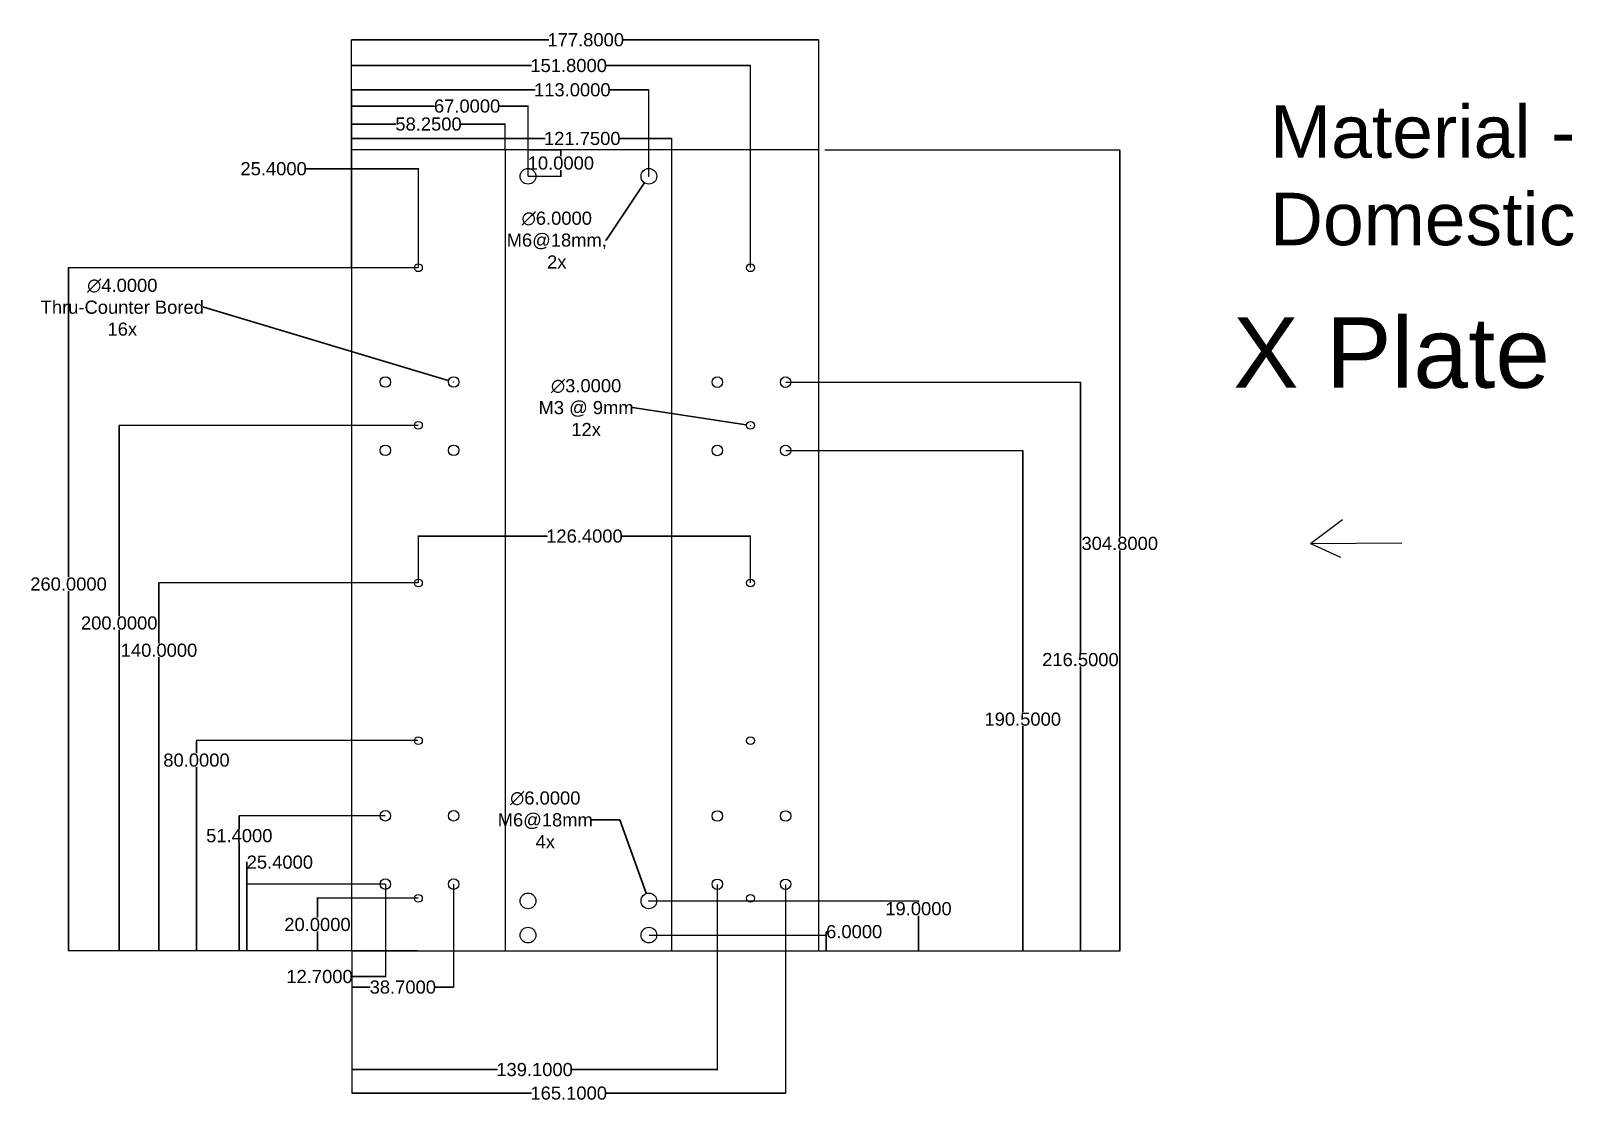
# Model space of a CAD drawing. Header units: inches. Extents: x -54 to 1859, y 85 to 1091.
# Drawn here: x 933 to 1526, y 85 to 493 of the extents above; entities that cross this region are included whole.
import ezdxf

# ---------------------------------------------------------------- set-up
doc = ezdxf.new("R2010")
doc.units = ezdxf.units.IN
doc.header["$MEASUREMENT"] = 0
doc.header["$PDMODE"] = 96
doc.styles.get("Standard").update_dxf_attribs({"font": 'arial.ttf'})
doc.dimstyles.get("Standard").update_dxf_attribs({"dimtxt": 5, "dimasz": 0.18, "dimexe": 0.18, "dimexo": 0.0625, "dimgap": 0.09, "dimtad": 0, "dimtih": 1, "dimtoh": 1, "dimdec": 4, "dimzin": 0, "dimdsep": 46, "dimtxsty": 'Standard', "dimcen": 0.09, "dimadec": 0, "dimazin": 0, "dimtfac": 1, "dimtdec": 4, "dimtofl": 0, "dimtmove": 0, "dimatfit": 3, "dimfxl": 1, "dimtolj": 1, "dimtzin": 0, "dimlwd": 30, "dimarcsym": 0})

# ---------------------------------------------------------------- blocks, each defined once
blk = doc.blocks.new('*U43')
blk.add_circle((55, 0), 1.5)
blk = doc.blocks.new('*U44')
at = {"color": 0, "linetype": 'ByBlock', "lineweight": -2, "transparency": 16777216, "rotation": 270}
for p in [(725, 400), (725, 340), (725, 280), (725, 220), (725, 160)]:
    blk.add_blockref('*U43', p, dxfattribs=at)
blk = doc.blocks.new('*U45')
blk.add_circle((55, 0), 1.5)
blk = doc.blocks.new('*U46')
at = {"color": 0, "linetype": 'ByBlock', "lineweight": -2, "transparency": 16777216, "rotation": 270}
for p in [(725, 400), (725, 340), (725, 280), (725, 220), (725, 160)]:
    blk.add_blockref('*U45', p, dxfattribs=at)
blk = doc.blocks.new('*D47')
at = {"color": 0, "lineweight": -2, "transparency": 16777216}
for p, q in [((1167.97, 148.62), (1235.56, 148.62)), ((1174.97, 142.62), (1235.56, 142.62))]:
    blk.add_line(p, q, dxfattribs=at)
at = {"color": 0, "lineweight": 30, "transparency": 16777216}
for p, q in [((1235.38, 148.62), (1235.38, 149.9)), ((1235.38, 149.9), (1235.56, 149.9)), ((1235.38, 142.8), (1235.38, 148.44))]:
    blk.add_line(p, q, dxfattribs=at)
at = {"color": 0, "transparency": 16777216}
for points in [[(1235.35, 148.44), (1235.41, 148.44), (1235.38, 148.62)], [(1235.35, 142.8), (1235.41, 142.8), (1235.38, 142.62)]]:
    blk.add_solid(points, dxfattribs=at)
at = {"layer": 'Defpoints', "color": 0, "transparency": 16777216}
for p in [(1167.91, 148.62), (1235.38, 148.62), (1174.91, 142.62)]:
    blk.add_point(p, dxfattribs=at)
at = {"color": 0, "transparency": 16777216, "insert": (1246.04, 149.9), "char_height": 5, "attachment_point": 5}
blk.add_mtext('\\A1;6.0000', dxfattribs=at)
blk = doc.blocks.new('*D48')
at = {"color": 0, "lineweight": -2, "transparency": 16777216}
for p, q in [((1079.91, 222.62), (995.55, 222.62)), ((1079.85, 142.62), (995.55, 142.62))]:
    blk.add_line(p, q, dxfattribs=at)
at = {"color": 0, "lineweight": 30, "transparency": 16777216}
for p, q in [((995.73, 222.44), (995.73, 217.83)), ((995.73, 142.8), (995.73, 212.55))]:
    blk.add_line(p, q, dxfattribs=at)
at = {"color": 0, "transparency": 16777216}
for points in [[(995.7, 222.44), (995.76, 222.44), (995.73, 222.62)], [(995.7, 142.8), (995.76, 142.8), (995.73, 142.62)]]:
    blk.add_solid(points, dxfattribs=at)
at = {"layer": 'Defpoints', "color": 0, "transparency": 16777216}
for p in [(1079.97, 222.62), (995.73, 142.62), (1079.91, 142.62)]:
    blk.add_point(p, dxfattribs=at)
at = {"color": 0, "transparency": 16777216, "insert": (995.73, 215.19), "char_height": 5, "attachment_point": 5}
blk.add_mtext('\\A1;80.0000', dxfattribs=at)
blk = doc.blocks.new('*D49')
at = {"color": 0, "lineweight": -2, "transparency": 16777216}
for p, q in [((1079.85, 282.62), (981.28, 282.62)), ((1079.79, 142.62), (981.28, 142.62))]:
    blk.add_line(p, q, dxfattribs=at)
at = {"color": 0, "lineweight": 30, "transparency": 16777216}
for p, q in [((981.46, 282.44), (981.46, 259.64)), ((981.46, 142.8), (981.46, 254.36))]:
    blk.add_line(p, q, dxfattribs=at)
at = {"color": 0, "transparency": 16777216}
for points in [[(981.43, 282.44), (981.49, 282.44), (981.46, 282.62)], [(981.43, 142.8), (981.49, 142.8), (981.46, 142.62)]]:
    blk.add_solid(points, dxfattribs=at)
at = {"layer": 'Defpoints', "color": 0, "transparency": 16777216}
for p in [(1079.91, 282.62), (981.46, 142.62), (1079.85, 142.62)]:
    blk.add_point(p, dxfattribs=at)
at = {"color": 0, "transparency": 16777216, "insert": (981.46, 257), "char_height": 5, "attachment_point": 5}
blk.add_mtext('\\A1;140.0000', dxfattribs=at)
blk = doc.blocks.new('*D50')
at = {"color": 0, "lineweight": -2, "transparency": 16777216}
for p, q in [((1167.97, 161.62), (1270.7, 161.62)), ((1234.91, 142.62), (1270.7, 142.62))]:
    blk.add_line(p, q, dxfattribs=at)
at = {"color": 0, "lineweight": 30, "transparency": 16777216}
for p, q in [((1270.52, 161.44), (1270.52, 161.28)), ((1270.52, 142.8), (1270.52, 156))]:
    blk.add_line(p, q, dxfattribs=at)
at = {"color": 0, "transparency": 16777216}
for points in [[(1270.49, 161.44), (1270.55, 161.44), (1270.52, 161.62)], [(1270.49, 142.8), (1270.55, 142.8), (1270.52, 142.62)]]:
    blk.add_solid(points, dxfattribs=at)
at = {"layer": 'Defpoints', "color": 0, "transparency": 16777216}
for p in [(1167.91, 161.62), (1234.85, 142.62), (1270.52, 142.62)]:
    blk.add_point(p, dxfattribs=at)
at = {"color": 0, "transparency": 16777216, "insert": (1270.52, 158.64), "char_height": 5, "attachment_point": 5}
blk.add_mtext('\\A1;19.0000', dxfattribs=at)
blk = doc.blocks.new('*D51')
at = {"color": 0, "lineweight": -2, "transparency": 16777216}
for p, q in [((1054.91, 412.74), (1054.91, 464.31)), ((1121.91, 437.48), (1121.91, 464.31))]:
    blk.add_line(p, q, dxfattribs=at)
at = {"color": 0, "lineweight": 30, "transparency": 16777216}
for p, q in [((1055.09, 464.13), (1086.31, 464.13)), ((1121.73, 464.13), (1111.14, 464.13))]:
    blk.add_line(p, q, dxfattribs=at)
at = {"color": 0, "transparency": 16777216}
for points in [[(1055.09, 464.16), (1055.09, 464.1), (1054.91, 464.13)], [(1121.73, 464.16), (1121.73, 464.1), (1121.91, 464.13)]]:
    blk.add_solid(points, dxfattribs=at)
at = {"layer": 'Defpoints', "color": 0, "transparency": 16777216}
for p in [(1054.91, 464.13), (1121.91, 437.42), (1054.91, 412.68)]:
    blk.add_point(p, dxfattribs=at)
at = {"color": 0, "transparency": 16777216, "insert": (1098.72, 464.13), "char_height": 5, "attachment_point": 5}
blk.add_mtext('\\A1;67.0000', dxfattribs=at)
blk = doc.blocks.new('*D52')
at = {"color": 0, "lineweight": -2, "transparency": 16777216}
for p, q in [((1054.91, 412.8), (1054.91, 470.48)), ((1167.91, 437.48), (1167.91, 470.48))]:
    blk.add_line(p, q, dxfattribs=at)
at = {"color": 0, "lineweight": 30, "transparency": 16777216}
for p, q in [((1055.09, 470.3), (1124.66, 470.3)), ((1167.73, 470.3), (1152.88, 470.3))]:
    blk.add_line(p, q, dxfattribs=at)
at = {"color": 0, "transparency": 16777216}
for points in [[(1055.09, 470.33), (1055.09, 470.27), (1054.91, 470.3)], [(1167.73, 470.33), (1167.73, 470.27), (1167.91, 470.3)]]:
    blk.add_solid(points, dxfattribs=at)
at = {"layer": 'Defpoints', "color": 0, "transparency": 16777216}
for p in [(1054.91, 470.3), (1167.91, 437.42), (1054.91, 412.74)]:
    blk.add_point(p, dxfattribs=at)
at = {"color": 0, "transparency": 16777216, "insert": (1138.77, 470.3), "char_height": 5, "attachment_point": 5}
blk.add_mtext('\\A1;113.0000', dxfattribs=at)
blk = doc.blocks.new('*D59')
at = {"color": 0, "lineweight": 30, "transparency": 16777216}
blk.add_line((1161.72, 349.38), (1204.92, 342.87), dxfattribs=at)
at = {"color": 0, "lineweight": -2, "transparency": 16777216}
for p, q in [((1206.5, 342.62), (1206.68, 342.62)), ((1206.59, 342.53), (1206.59, 342.71))]:
    blk.add_line(p, q, dxfattribs=at)
at = {"color": 0, "transparency": 16777216}
blk.add_solid([(1204.93, 342.9), (1204.92, 342.84), (1205.1, 342.84)], dxfattribs=at)
at = {"layer": 'Defpoints', "color": 0, "transparency": 16777216}
for p in [(1205.1, 342.84), (1208.07, 342.39)]:
    blk.add_point(p, dxfattribs=at)
at = {"color": 0, "transparency": 16777216, "insert": (1144.01, 349.38), "char_height": 5, "attachment_point": 5}
blk.add_mtext('\\A1;∅3.0000\\PM3 @ 9mm\\P12x', dxfattribs=at)
blk = doc.blocks.new('*D63')
at = {"color": 0, "lineweight": 30, "transparency": 16777216}
for p, q in [((1151.62, 413.13), (1166.14, 434.78)), ((1151.44, 413.13), (1151.62, 413.13))]:
    blk.add_line(p, q, dxfattribs=at)
at = {"color": 0, "lineweight": -2, "transparency": 16777216}
for p, q in [((1167.82, 437.42), (1168, 437.42)), ((1167.91, 437.33), (1167.91, 437.51))]:
    blk.add_line(p, q, dxfattribs=at)
at = {"color": 0, "transparency": 16777216}
blk.add_solid([(1166.11, 434.79), (1166.16, 434.76), (1166.24, 434.92)], dxfattribs=at)
at = {"layer": 'Defpoints', "color": 0, "transparency": 16777216}
for p in [(1169.58, 439.91), (1166.24, 434.92)]:
    blk.add_point(p, dxfattribs=at)
at = {"color": 0, "transparency": 16777216, "insert": (1132.85, 413.13), "char_height": 5, "attachment_point": 5}
blk.add_mtext('\\A1;∅6.0000\\PM6@18mm,\\P2x', dxfattribs=at)
blk = doc.blocks.new('*D65')
at = {"color": 0, "lineweight": 30, "transparency": 16777216}
for p, q in [((1146.17, 192.48), (1156.82, 192.48)), ((1156.82, 192.48), (1166.83, 164.61))]:
    blk.add_line(p, q, dxfattribs=at)
at = {"color": 0, "lineweight": -2, "transparency": 16777216}
for p, q in [((1167.82, 161.62), (1168, 161.62)), ((1167.91, 161.53), (1167.91, 161.71))]:
    blk.add_line(p, q, dxfattribs=at)
at = {"color": 0, "transparency": 16777216}
blk.add_solid([(1166.86, 164.62), (1166.81, 164.6), (1166.9, 164.44)], dxfattribs=at)
at = {"layer": 'Defpoints', "color": 0, "transparency": 16777216}
for p in [(1166.9, 164.44), (1168.93, 158.79)]:
    blk.add_point(p, dxfattribs=at)
at = {"color": 0, "transparency": 16777216, "insert": (1128.47, 192.48), "char_height": 5, "attachment_point": 5}
blk.add_mtext('\\A1;∅6.0000\\PM6@18mm\\P4x', dxfattribs=at)
blk = doc.blocks.new('*D66')
at = {"color": 0, "lineweight": 30, "transparency": 16777216}
for p, q in [((1014.83, 168.02), (1014.83, 176.35)), ((1014.83, 176.35), (1015.01, 176.35)), ((1014.83, 142.8), (1014.83, 167.84))]:
    blk.add_line(p, q, dxfattribs=at)
at = {"color": 0, "lineweight": -2, "transparency": 16777216}
for p, q in [((1067.55, 168.02), (1014.65, 168.02)), ((1054.85, 142.62), (1014.65, 142.62))]:
    blk.add_line(p, q, dxfattribs=at)
at = {"color": 0, "transparency": 16777216}
for points in [[(1014.8, 167.84), (1014.86, 167.84), (1014.83, 168.02)], [(1014.8, 142.8), (1014.86, 142.8), (1014.83, 142.62)]]:
    blk.add_solid(points, dxfattribs=at)
at = {"layer": 'Defpoints', "color": 0, "transparency": 16777216}
for p in [(1067.61, 168.02), (1014.83, 142.62), (1054.91, 142.62)]:
    blk.add_point(p, dxfattribs=at)
at = {"color": 0, "transparency": 16777216, "insert": (1027.45, 176.35), "char_height": 5, "attachment_point": 5}
blk.add_mtext('\\A1;25.4000', dxfattribs=at)
blk = doc.blocks.new('*D67')
at = {"color": 0, "lineweight": -2, "transparency": 16777216}
for p, q in [((1067.61, 167.95), (1067.61, 132.64)), ((1054.91, 142.43), (1054.91, 132.64))]:
    blk.add_line(p, q, dxfattribs=at)
at = {"color": 0, "lineweight": 30, "transparency": 16777216}
for p, q in [((1054.91, 132.82), (1054.73, 132.82)), ((1067.43, 132.82), (1055.09, 132.82))]:
    blk.add_line(p, q, dxfattribs=at)
at = {"color": 0, "transparency": 16777216}
for points in [[(1055.09, 132.85), (1055.09, 132.79), (1054.91, 132.82)], [(1067.43, 132.85), (1067.43, 132.79), (1067.61, 132.82)]]:
    blk.add_solid(points, dxfattribs=at)
at = {"layer": 'Defpoints', "color": 0, "transparency": 16777216}
for p in [(1067.61, 168.02), (1054.91, 142.49), (1054.91, 132.82)]:
    blk.add_point(p, dxfattribs=at)
at = {"color": 0, "transparency": 16777216, "insert": (1042.56, 132.82), "char_height": 5, "attachment_point": 5}
blk.add_mtext('\\A1;12.7000', dxfattribs=at)
blk = doc.blocks.new('*D68')
at = {"color": 0, "lineweight": -2, "transparency": 16777216}
for p, q in [((1093.61, 167.95), (1093.61, 128.62)), ((1054.91, 142.37), (1054.91, 128.62))]:
    blk.add_line(p, q, dxfattribs=at)
at = {"color": 0, "lineweight": 30, "transparency": 16777216}
for p, q in [((1055.09, 128.8), (1061.86, 128.8)), ((1093.43, 128.8), (1086.66, 128.8))]:
    blk.add_line(p, q, dxfattribs=at)
at = {"color": 0, "transparency": 16777216}
for points in [[(1055.09, 128.83), (1055.09, 128.77), (1054.91, 128.8)], [(1093.43, 128.83), (1093.43, 128.77), (1093.61, 128.8)]]:
    blk.add_solid(points, dxfattribs=at)
at = {"layer": 'Defpoints', "color": 0, "transparency": 16777216}
for p in [(1093.61, 168.02), (1054.91, 142.43), (1054.91, 128.8)]:
    blk.add_point(p, dxfattribs=at)
at = {"color": 0, "transparency": 16777216, "insert": (1074.26, 128.8), "char_height": 5, "attachment_point": 5}
blk.add_mtext('\\A1;38.7000', dxfattribs=at)
blk = doc.blocks.new('*D69')
at = {"color": 0, "lineweight": -2, "transparency": 16777216}
for p, q in [((1193.95, 167.89), (1193.95, 97.23)), ((1054.85, 142.55), (1054.85, 97.23))]:
    blk.add_line(p, q, dxfattribs=at)
at = {"color": 0, "lineweight": 30, "transparency": 16777216}
for p, q in [((1055.03, 97.41), (1110.29, 97.41)), ((1193.77, 97.41), (1138.51, 97.41))]:
    blk.add_line(p, q, dxfattribs=at)
at = {"color": 0, "transparency": 16777216}
for points in [[(1055.03, 97.44), (1055.03, 97.38), (1054.85, 97.41)], [(1193.77, 97.44), (1193.77, 97.38), (1193.95, 97.41)]]:
    blk.add_solid(points, dxfattribs=at)
at = {"layer": 'Defpoints', "color": 0, "transparency": 16777216}
for p in [(1193.95, 167.96), (1054.85, 142.62), (1193.95, 97.41)]:
    blk.add_point(p, dxfattribs=at)
at = {"color": 0, "transparency": 16777216, "insert": (1124.4, 97.41), "char_height": 5, "attachment_point": 5}
blk.add_mtext('\\A1;139.1000', dxfattribs=at)
blk = doc.blocks.new('*D70')
at = {"color": 0, "lineweight": -2, "transparency": 16777216}
for p, q in [((1219.95, 167.89), (1219.95, 88.26)), ((1054.85, 142.55), (1054.85, 88.26))]:
    blk.add_line(p, q, dxfattribs=at)
at = {"color": 0, "lineweight": 30, "transparency": 16777216}
for p, q in [((1055.03, 88.44), (1123.29, 88.44)), ((1219.77, 88.44), (1151.51, 88.44))]:
    blk.add_line(p, q, dxfattribs=at)
at = {"color": 0, "transparency": 16777216}
for points in [[(1055.03, 88.47), (1055.03, 88.41), (1054.85, 88.44)], [(1219.77, 88.47), (1219.77, 88.41), (1219.95, 88.44)]]:
    blk.add_solid(points, dxfattribs=at)
at = {"layer": 'Defpoints', "color": 0, "transparency": 16777216}
for p in [(1219.95, 167.96), (1054.85, 142.62), (1054.85, 88.44)]:
    blk.add_point(p, dxfattribs=at)
at = {"color": 0, "transparency": 16777216, "insert": (1137.4, 88.44), "char_height": 5, "attachment_point": 5}
blk.add_mtext('\\A1;165.1000', dxfattribs=at)
blk = doc.blocks.new('*D71')
at = {"color": 0, "lineweight": -2, "transparency": 16777216}
for p, q in [((1067.55, 194.02), (1011.84, 194.02)), ((1054.79, 142.62), (1011.84, 142.62))]:
    blk.add_line(p, q, dxfattribs=at)
at = {"color": 0, "lineweight": 30, "transparency": 16777216}
for p, q in [((1012.02, 193.84), (1012.02, 189.07)), ((1012.02, 142.8), (1012.02, 183.79))]:
    blk.add_line(p, q, dxfattribs=at)
at = {"color": 0, "transparency": 16777216}
for points in [[(1011.99, 193.84), (1012.05, 193.84), (1012.02, 194.02)], [(1011.99, 142.8), (1012.05, 142.8), (1012.02, 142.62)]]:
    blk.add_solid(points, dxfattribs=at)
at = {"layer": 'Defpoints', "color": 0, "transparency": 16777216}
for p in [(1067.61, 194.02), (1012.02, 142.62), (1054.85, 142.62)]:
    blk.add_point(p, dxfattribs=at)
at = {"color": 0, "transparency": 16777216, "insert": (1012.02, 186.43), "char_height": 5, "attachment_point": 5}
blk.add_mtext('\\A1;51.4000', dxfattribs=at)
blk = doc.blocks.new('*D72')
at = {"color": 0, "lineweight": -2, "transparency": 16777216}
for p, q in [((1220.01, 333.06), (1310.37, 333.06)), ((1234.91, 142.56), (1310.37, 142.56))]:
    blk.add_line(p, q, dxfattribs=at)
at = {"color": 0, "lineweight": 30, "transparency": 16777216}
for p, q in [((1310.19, 332.88), (1310.19, 233.42)), ((1310.19, 142.74), (1310.19, 228.13))]:
    blk.add_line(p, q, dxfattribs=at)
at = {"color": 0, "transparency": 16777216}
for points in [[(1310.16, 332.88), (1310.22, 332.88), (1310.19, 333.06)], [(1310.16, 142.74), (1310.22, 142.74), (1310.19, 142.56)]]:
    blk.add_solid(points, dxfattribs=at)
at = {"layer": 'Defpoints', "color": 0, "transparency": 16777216}
for p in [(1219.95, 333.06), (1234.85, 142.56), (1310.19, 142.56)]:
    blk.add_point(p, dxfattribs=at)
at = {"color": 0, "transparency": 16777216, "insert": (1310.19, 230.77), "char_height": 5, "attachment_point": 5}
blk.add_mtext('\\A1;190.5000', dxfattribs=at)
blk = doc.blocks.new('*D73')
at = {"color": 0, "lineweight": -2, "transparency": 16777216}
for p, q in [((1220.01, 359.06), (1332.34, 359.06)), ((1234.91, 142.56), (1332.34, 142.56))]:
    blk.add_line(p, q, dxfattribs=at)
at = {"color": 0, "lineweight": 30, "transparency": 16777216}
for p, q in [((1332.16, 358.88), (1332.16, 256.08)), ((1332.16, 142.74), (1332.16, 250.79))]:
    blk.add_line(p, q, dxfattribs=at)
at = {"color": 0, "transparency": 16777216}
for points in [[(1332.13, 358.88), (1332.19, 358.88), (1332.16, 359.06)], [(1332.13, 142.74), (1332.19, 142.74), (1332.16, 142.56)]]:
    blk.add_solid(points, dxfattribs=at)
at = {"layer": 'Defpoints', "color": 0, "transparency": 16777216}
for p in [(1219.95, 359.06), (1234.85, 142.56), (1332.16, 142.56)]:
    blk.add_point(p, dxfattribs=at)
at = {"color": 0, "transparency": 16777216, "insert": (1332.16, 253.44), "char_height": 5, "attachment_point": 5}
blk.add_mtext('\\A1;216.5000', dxfattribs=at)
blk = doc.blocks.new('*D80')
at = {"color": 0, "lineweight": -2, "transparency": 16777216}
for p, q in [((1080.12, 402.62), (946.85, 402.62)), ((1054.79, 142.62), (946.85, 142.62))]:
    blk.add_line(p, q, dxfattribs=at)
at = {"color": 0, "lineweight": 30, "transparency": 16777216}
for p, q in [((947.03, 402.44), (947.03, 284.85)), ((947.03, 142.8), (947.03, 279.56))]:
    blk.add_line(p, q, dxfattribs=at)
at = {"color": 0, "transparency": 16777216}
for points in [[(947, 402.44), (947.06, 402.44), (947.03, 402.62)], [(947, 142.8), (947.06, 142.8), (947.03, 142.62)]]:
    blk.add_solid(points, dxfattribs=at)
at = {"layer": 'Defpoints', "color": 0, "transparency": 16777216}
for p in [(1080.19, 402.62), (947.03, 142.62), (1054.85, 142.62)]:
    blk.add_point(p, dxfattribs=at)
at = {"color": 0, "transparency": 16777216, "insert": (947.03, 282.2), "char_height": 5, "attachment_point": 5}
blk.add_mtext('\\A1;260.0000', dxfattribs=at)
blk = doc.blocks.new('*D81')
at = {"color": 0, "lineweight": -2, "transparency": 16777216}
for p, q in [((1234.85, 447.42), (1347.29, 447.42)), ((1234.97, 142.62), (1347.29, 142.62))]:
    blk.add_line(p, q, dxfattribs=at)
at = {"color": 0, "lineweight": 30, "transparency": 16777216}
for p, q in [((1347.11, 447.24), (1347.11, 300.3)), ((1347.11, 142.8), (1347.11, 295.02))]:
    blk.add_line(p, q, dxfattribs=at)
at = {"color": 0, "transparency": 16777216}
for points in [[(1347.08, 447.24), (1347.14, 447.24), (1347.11, 447.42)], [(1347.08, 142.8), (1347.14, 142.8), (1347.11, 142.62)]]:
    blk.add_solid(points, dxfattribs=at)
at = {"layer": 'Defpoints', "color": 0, "transparency": 16777216}
for p in [(1234.79, 447.42), (1347.11, 447.42), (1234.91, 142.62)]:
    blk.add_point(p, dxfattribs=at)
at = {"color": 0, "transparency": 16777216, "insert": (1347.11, 297.66), "char_height": 5, "attachment_point": 5}
blk.add_mtext('\\A1;304.8000', dxfattribs=at)
blk = doc.blocks.new('*D82')
at = {"color": 0, "lineweight": -2, "transparency": 16777216}
for p, q in [((1080.12, 342.62), (966.14, 342.62)), ((1054.72, 142.62), (966.14, 142.62))]:
    blk.add_line(p, q, dxfattribs=at)
at = {"color": 0, "lineweight": 30, "transparency": 16777216}
for p, q in [((966.32, 342.44), (966.32, 270.02)), ((966.32, 142.8), (966.32, 264.73))]:
    blk.add_line(p, q, dxfattribs=at)
at = {"color": 0, "transparency": 16777216}
for points in [[(966.29, 342.44), (966.35, 342.44), (966.32, 342.62)], [(966.29, 142.8), (966.35, 142.8), (966.32, 142.62)]]:
    blk.add_solid(points, dxfattribs=at)
at = {"layer": 'Defpoints', "color": 0, "transparency": 16777216}
for p in [(1080.19, 342.62), (966.32, 142.62), (1054.79, 142.62)]:
    blk.add_point(p, dxfattribs=at)
at = {"color": 0, "transparency": 16777216, "insert": (966.32, 267.38), "char_height": 5, "attachment_point": 5}
blk.add_mtext('\\A1;200.0000', dxfattribs=at)
blk = doc.blocks.new('*D89')
at = {"color": 0, "lineweight": -2, "transparency": 16777216}
for p, q in [((1054.79, 402.68), (1054.79, 479.72)), ((1206.59, 402.68), (1206.59, 479.72))]:
    blk.add_line(p, q, dxfattribs=at)
at = {"color": 0, "lineweight": 30, "transparency": 16777216}
for p, q in [((1054.97, 479.54), (1123.27, 479.54)), ((1206.41, 479.54), (1151.49, 479.54))]:
    blk.add_line(p, q, dxfattribs=at)
at = {"color": 0, "transparency": 16777216}
for points in [[(1054.97, 479.57), (1054.97, 479.51), (1054.79, 479.54)], [(1206.41, 479.57), (1206.41, 479.51), (1206.59, 479.54)]]:
    blk.add_solid(points, dxfattribs=at)
at = {"layer": 'Defpoints', "color": 0, "transparency": 16777216}
for p in [(1054.79, 479.54), (1054.79, 402.62), (1206.59, 402.62)]:
    blk.add_point(p, dxfattribs=at)
at = {"color": 0, "transparency": 16777216, "insert": (1137.38, 479.54), "char_height": 5, "attachment_point": 5}
blk.add_mtext('\\A1;151.8000', dxfattribs=at)
blk = doc.blocks.new('*D90')
at = {"color": 0, "lineweight": -2, "transparency": 16777216}
for p, q in [((1054.79, 447.48), (1054.79, 489.53)), ((1232.59, 447.48), (1232.59, 489.53))]:
    blk.add_line(p, q, dxfattribs=at)
at = {"color": 0, "lineweight": 30, "transparency": 16777216}
for p, q in [((1054.97, 489.35), (1129.77, 489.35)), ((1232.41, 489.35), (1157.98, 489.35))]:
    blk.add_line(p, q, dxfattribs=at)
at = {"color": 0, "transparency": 16777216}
for points in [[(1054.97, 489.38), (1054.97, 489.32), (1054.79, 489.35)], [(1232.41, 489.38), (1232.41, 489.32), (1232.59, 489.35)]]:
    blk.add_solid(points, dxfattribs=at)
at = {"layer": 'Defpoints', "color": 0, "transparency": 16777216}
for p in [(1054.79, 489.35), (1054.79, 447.42), (1232.59, 447.42)]:
    blk.add_point(p, dxfattribs=at)
at = {"color": 0, "transparency": 16777216, "insert": (1143.88, 489.35), "char_height": 5, "attachment_point": 5}
blk.add_mtext('\\A1;177.8000', dxfattribs=at)
blk = doc.blocks.new('*D91')
at = {"color": 0, "lineweight": 30, "transparency": 16777216}
for p, q in [((1054.79, 440.27), (1037.53, 440.27)), ((1080.01, 440.27), (1054.97, 440.27))]:
    blk.add_line(p, q, dxfattribs=at)
at = {"color": 0, "lineweight": -2, "transparency": 16777216}
for p, q in [((1054.79, 402.68), (1054.79, 440.45)), ((1080.19, 402.68), (1080.19, 440.45))]:
    blk.add_line(p, q, dxfattribs=at)
at = {"color": 0, "transparency": 16777216}
for points in [[(1054.97, 440.3), (1054.97, 440.24), (1054.79, 440.27)], [(1080.01, 440.3), (1080.01, 440.24), (1080.19, 440.27)]]:
    blk.add_solid(points, dxfattribs=at)
at = {"layer": 'Defpoints', "color": 0, "transparency": 16777216}
for p in [(1054.79, 440.27), (1054.79, 402.62), (1080.19, 402.62)]:
    blk.add_point(p, dxfattribs=at)
at = {"color": 0, "transparency": 16777216, "insert": (1025.08, 440.27), "char_height": 5, "attachment_point": 5}
blk.add_mtext('\\A1;25.4000', dxfattribs=at)
blk = doc.blocks.new('*D92')
at = {"color": 0, "lineweight": -2, "transparency": 16777216}
for p, q in [((1080.12, 162.62), (1041.59, 162.62)), ((1054.66, 142.62), (1041.59, 142.62))]:
    blk.add_line(p, q, dxfattribs=at)
at = {"color": 0, "lineweight": 30, "transparency": 16777216}
for p, q in [((1041.77, 162.44), (1041.77, 155.26)), ((1041.77, 142.8), (1041.77, 149.97))]:
    blk.add_line(p, q, dxfattribs=at)
at = {"color": 0, "transparency": 16777216}
for points in [[(1041.74, 162.44), (1041.8, 162.44), (1041.77, 162.62)], [(1041.74, 142.8), (1041.8, 142.8), (1041.77, 142.62)]]:
    blk.add_solid(points, dxfattribs=at)
at = {"layer": 'Defpoints', "color": 0, "transparency": 16777216}
for p in [(1080.19, 162.62), (1041.77, 142.62), (1054.72, 142.62)]:
    blk.add_point(p, dxfattribs=at)
at = {"color": 0, "transparency": 16777216, "insert": (1041.77, 152.62), "char_height": 5, "attachment_point": 5}
blk.add_mtext('\\A1;20.0000', dxfattribs=at)
blk = doc.blocks.new('*D98')
at = {"color": 0, "lineweight": -2, "transparency": 16777216}
for p, q in [((1054.91, 447.48), (1054.91, 457.45)), ((1113.16, 447.48), (1113.16, 457.45))]:
    blk.add_line(p, q, dxfattribs=at)
at = {"color": 0, "lineweight": 30, "transparency": 16777216}
for p, q in [((1055.09, 457.27), (1071.63, 457.27)), ((1112.98, 457.27), (1096.44, 457.27))]:
    blk.add_line(p, q, dxfattribs=at)
at = {"color": 0, "transparency": 16777216}
for points in [[(1055.09, 457.3), (1055.09, 457.24), (1054.91, 457.27)], [(1112.98, 457.3), (1112.98, 457.24), (1113.16, 457.27)]]:
    blk.add_solid(points, dxfattribs=at)
at = {"layer": 'Defpoints', "color": 0, "transparency": 16777216}
for p in [(1054.91, 457.27), (1054.91, 447.42), (1113.16, 447.42)]:
    blk.add_point(p, dxfattribs=at)
at = {"color": 0, "transparency": 16777216, "insert": (1084.04, 457.27), "char_height": 5, "attachment_point": 5}
blk.add_mtext('\\A1;58.2500', dxfattribs=at)
blk = doc.blocks.new('*D107')
at = {"color": 0, "lineweight": -2, "transparency": 16777216}
for p, q in [((1121.97, 447.42), (1134.59, 447.42)), ((1121.97, 437.42), (1134.59, 437.42))]:
    blk.add_line(p, q, dxfattribs=at)
at = {"color": 0, "lineweight": 30, "transparency": 16777216}
for p, q in [((1134.41, 447.24), (1134.41, 445.06)), ((1134.41, 437.6), (1134.41, 439.77))]:
    blk.add_line(p, q, dxfattribs=at)
at = {"color": 0, "transparency": 16777216}
for points in [[(1134.38, 447.24), (1134.44, 447.24), (1134.41, 447.42)], [(1134.38, 437.6), (1134.44, 437.6), (1134.41, 437.42)]]:
    blk.add_solid(points, dxfattribs=at)
at = {"layer": 'Defpoints', "color": 0, "transparency": 16777216}
for p in [(1121.91, 447.42), (1134.41, 447.42), (1121.91, 437.42)]:
    blk.add_point(p, dxfattribs=at)
at = {"color": 0, "transparency": 16777216, "insert": (1134.41, 442.42), "char_height": 5, "attachment_point": 5}
blk.add_mtext('\\A1;10.0000', dxfattribs=at)
blk = doc.blocks.new('*D108')
at = {"color": 0, "lineweight": 30, "transparency": 16777216}
for p, q in [((998.3, 387.55), (998.48, 387.55)), ((998.48, 387.55), (1091.52, 359.74))]:
    blk.add_line(p, q, dxfattribs=at)
at = {"color": 0, "lineweight": -2, "transparency": 16777216}
for p, q in [((1093.52, 359.12), (1093.7, 359.12)), ((1093.61, 359.03), (1093.61, 359.21))]:
    blk.add_line(p, q, dxfattribs=at)
at = {"color": 0, "transparency": 16777216}
blk.add_solid([(1091.53, 359.77), (1091.51, 359.71), (1091.69, 359.69)], dxfattribs=at)
at = {"layer": 'Defpoints', "color": 0, "transparency": 16777216}
for p in [(1091.69, 359.69), (1095.53, 358.54)]:
    blk.add_point(p, dxfattribs=at)
at = {"color": 0, "transparency": 16777216, "insert": (967.49, 387.55), "char_height": 5, "attachment_point": 5}
blk.add_mtext('\\A1;∅4.0000\\PThru-Counter Bored\\P16x', dxfattribs=at)
blk = doc.blocks.new('*D113')
at = {"color": 0, "lineweight": -2, "transparency": 16777216}
for p, q in [((1054.91, 447.48), (1054.91, 451.96)), ((1176.66, 447.48), (1176.66, 451.96))]:
    blk.add_line(p, q, dxfattribs=at)
at = {"color": 0, "lineweight": 30, "transparency": 16777216}
for p, q in [((1055.09, 451.78), (1128.45, 451.78)), ((1176.48, 451.78), (1156.67, 451.78))]:
    blk.add_line(p, q, dxfattribs=at)
at = {"color": 0, "transparency": 16777216}
for points in [[(1055.09, 451.81), (1055.09, 451.75), (1054.91, 451.78)], [(1176.48, 451.81), (1176.48, 451.75), (1176.66, 451.78)]]:
    blk.add_solid(points, dxfattribs=at)
at = {"layer": 'Defpoints', "color": 0, "transparency": 16777216}
for p in [(1054.91, 451.78), (1054.91, 447.42), (1176.66, 447.42)]:
    blk.add_point(p, dxfattribs=at)
at = {"color": 0, "transparency": 16777216, "insert": (1142.56, 451.78), "char_height": 5, "attachment_point": 5}
blk.add_mtext('\\A1;121.7500', dxfattribs=at)
blk = doc.blocks.new('*D147')
at = {"color": 0, "lineweight": -2, "transparency": 16777216}
for p, q in [((1080.19, 282.68), (1080.19, 300.64)), ((1206.59, 282.68), (1206.59, 300.64))]:
    blk.add_line(p, q, dxfattribs=at)
at = {"color": 0, "lineweight": 30, "transparency": 16777216}
for p, q in [((1080.37, 300.46), (1129.28, 300.46)), ((1206.41, 300.46), (1157.49, 300.46))]:
    blk.add_line(p, q, dxfattribs=at)
at = {"color": 0, "transparency": 16777216}
for points in [[(1080.37, 300.49), (1080.37, 300.43), (1080.19, 300.46)], [(1206.41, 300.49), (1206.41, 300.43), (1206.59, 300.46)]]:
    blk.add_solid(points, dxfattribs=at)
at = {"layer": 'Defpoints', "color": 0, "transparency": 16777216}
for p in [(1206.59, 300.46), (1080.19, 282.62), (1206.59, 282.62)]:
    blk.add_point(p, dxfattribs=at)
at = {"color": 0, "transparency": 16777216, "insert": (1143.39, 300.46), "char_height": 5, "attachment_point": 5}
blk.add_mtext('\\A1;126.4000', dxfattribs=at)

msp = doc.modelspace()

# ---------------------------------------------------------------- linework, layer by layer
for q in [(1431.88337, 306.7874), (1454.44632, 297.84723), (1431.10534, 292.40538)]:
    msp.add_line((1419.69319, 297.70693), q)
for points in [[(1054.78538, 142.61572), (1232.58538, 142.61572), (1232.58538, 447.41572), (1054.78538, 447.41572)], [(1113.16038, 142.61572), (1176.66038, 142.61572), (1176.66038, 447.41572), (1113.16038, 447.41572)]]:
    msp.add_lwpolyline(points, close=True)
for centre, radius in [((1121.91038, 437.41572), 3), ((1167.91038, 437.41572), 3), ((1067.61038, 359.11572), 2), ((1093.61038, 359.11572), 2), ((1193.94788, 359.05572), 2), ((1219.94788, 359.05572), 2), ((1067.61038, 333.11572), 2), ((1093.61038, 333.11572), 2), ((1193.94788, 333.05572), 2), ((1219.94788, 333.05572), 2), ((1067.61038, 194.01572), 2), ((1093.61038, 194.01572), 2), ((1193.94788, 193.95572), 2), ((1219.94788, 193.95572), 2), ((1067.61038, 168.01572), 2), ((1093.61038, 168.01572), 2), ((1193.94788, 167.95572), 2), ((1219.94788, 167.95572), 2), ((1121.91038, 161.61572), 3), ((1167.91038, 161.61572), 3), ((1121.91038, 148.61572), 3), ((1167.91038, 148.61572), 3)]:
    msp.add_circle(centre, radius)

# ---------------------------------------------------------------- block references
for name, p in [('*U44', (355.18538, 57.61572)), ('*U46', (481.58538, 57.61572))]:
    msp.add_blockref(name, p)

# ---------------------------------------------------------------- texts
at = {"attachment_point": 1}
for s, width, heights, insert, char_height in [('Material - MIC-6 Domestic', 260.8120034, [85.10151], (1404.33769, 464.40953), 19.9598997), ('X Plate', 223.5012079, [71.5866], (1390.27381, 383.68302), 26.77533)]:
    msp.add_mtext_dynamic_manual_height_columns(s, width=width, gutter_width=1, heights=heights, dxfattribs=dict(at, insert=insert, char_height=char_height))

# ---------------------------------------------------------------- dimensions: what is measured, and where the dimension line sits
for base, p1, p2, picture, middle in [((1054.78538, 489.35176), (1232.58538, 447.41572), (1054.78538, 447.41572), '*D90', (1143.87534, 489.35176)), ((1054.78538, 479.54427), (1206.58538, 402.61572), (1054.78538, 402.61572), '*D89', (1137.37921, 479.54427)), ((1054.91038, 470.29778), (1167.91038, 437.41572), (1054.91038, 412.74072), '*D52', (1138.77326, 470.29778)), ((1054.91038, 464.1325), (1121.91038, 437.41572), (1054.91038, 412.67822), '*D51', (1098.72454, 464.1325)), ((1054.91038, 451.77751), (1176.66038, 447.41572), (1054.91038, 447.41572), '*D113', (1142.55883, 451.77751)), ((1054.78538, 440.27335), (1080.18538, 402.61572), (1054.78538, 402.61572), '*D91', (1025.08468, 440.27335))]:
    dim = msp.add_linear_dim(base=base, p1=p1, p2=p2, dimstyle='Standard')
    dim.commit()
    dim.dimension.update_dxf_attribs({"geometry": picture, "text_midpoint": middle, "dimtype": 160})
for base, p1, p2, picture, middle in [((1054.91038, 457.26514), (1113.16038, 447.41572), (1054.91038, 447.41572), '*D98', (1084.03538, 457.26514)), ((1206.58538, 300.455), (1080.18538, 282.61572), (1206.58538, 282.61572), '*D147', (1143.38538, 300.455)), ((1054.91038, 132.82392), (1067.61038, 168.01572), (1054.91038, 142.49072), '*D67', (1042.5633, 132.82392)), ((1193.94788, 97.40723), (1054.84788, 142.61572), (1193.94788, 167.95572), '*D69', (1124.39788, 97.40723)), ((1054.84788, 88.44228), (1219.94788, 167.95572), (1054.84788, 142.61572), '*D70', (1137.39788, 88.44228)), ((1054.91038, 128.80107), (1093.61038, 168.01572), (1054.91038, 142.42822), '*D68', (1074.26038, 128.80107))]:
    dim = msp.add_linear_dim(base=base, p1=p1, p2=p2, dimstyle='Standard')
    dim.commit()
    dim.dimension.update_dxf_attribs({"geometry": picture, "text_midpoint": middle})
for base, p1, p2, picture, middle in [((1134.4128, 447.41572), (1121.91038, 437.41572), (1121.91038, 447.41572), '*D107', (1134.4128, 442.41572)), ((1041.77126, 142.61572), (1080.18538, 162.61572), (1054.72288, 142.61572), '*D92', (1041.77126, 152.61572))]:
    dim = msp.add_linear_dim(base=base, p1=p1, p2=p2, angle=90, dimstyle='Standard')
    dim.commit()
    dim.dimension.update_dxf_attribs({"geometry": picture, "text_midpoint": middle})
for base, p1, p2, picture, middle in [((1347.11309, 447.41572), (1234.91038, 142.61572), (1234.78538, 447.41572), '*D81', (1347.11309, 297.66029)), ((947.03485, 142.61572), (1080.18538, 402.61572), (1054.84788, 142.61572), '*D80', (947.03485, 282.20326)), ((1332.15525, 142.55572), (1219.94788, 359.05572), (1234.84788, 142.55572), '*D73', (1332.15525, 253.43765)), ((966.32354, 142.61572), (1080.18538, 342.61572), (1054.78538, 142.61572), '*D82', (966.32354, 267.37754)), ((1310.18591, 142.55572), (1219.94788, 333.05572), (1234.84788, 142.55572), '*D72', (1310.18591, 230.7731)), ((981.45774, 142.61572), (1079.91038, 282.61572), (1079.84788, 142.61572), '*D49', (981.45774, 256.99954)), ((995.7345, 142.61572), (1079.97288, 222.61572), (1079.91038, 142.61572), '*D48', (995.7345, 215.19101)), ((1012.02289, 142.61572), (1067.61038, 194.01572), (1054.84788, 142.61572), '*D71', (1012.02289, 186.42912)), ((1014.8288, 142.61572), (1067.61038, 168.01572), (1054.91038, 142.61572), '*D66', (1027.45384, 176.34763)), ((1270.52228, 142.61572), (1167.91038, 161.61572), (1234.84788, 142.61572), '*D50', (1270.52228, 158.64129)), ((1235.38319, 148.61572), (1174.91038, 142.61572), (1167.91038, 148.61572), '*D47', (1246.03689, 149.89944))]:
    dim = msp.add_linear_dim(base=base, p1=p1, p2=p2, angle=90, dimstyle='Standard')
    dim.commit()
    dim.dimension.update_dxf_attribs({"geometry": picture, "text_midpoint": middle, "dimtype": 160})
for p1, p2, text, picture, middle in [((1169.58187, 439.90693), (1166.23889, 434.92451), '<>\\PM6@18mm,\\P2x', '*D63', (1132.84599, 413.13187)), ((1095.5266, 358.54291), (1091.69416, 359.68854), '<>\\PThru-Counter Bored\\P16x', '*D108', (967.48608, 387.55275)), ((1208.06864, 342.39227), (1205.10212, 342.83918), '<>\\PM3 @ 9mm\\P12x', '*D59', (1161.7159, 349.37539)), ((1168.92511, 158.79255), (1166.89565, 164.4389), '<>\\PM6@18mm\\P4x', '*D65', (1128.46822, 192.48158))]:
    dim = msp.add_diameter_dim_2p(p1=p1, p2=p2, text=text, dimstyle='Standard')
    dim.commit()
    dim.dimension.update_dxf_attribs({"geometry": picture, "text_midpoint": middle, "dimtype": 163})

doc.saveas('drawing.dxf')
